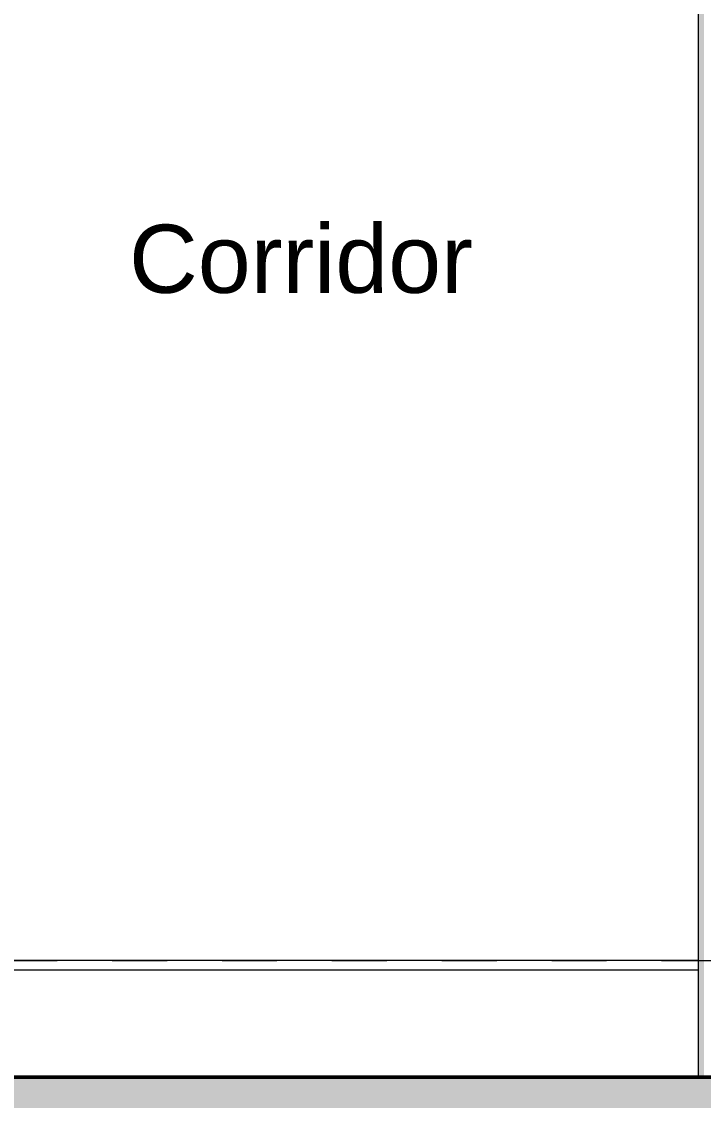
# Model space of a CAD drawing. Header units: millimetres. Extents: x -48147 to 1436659, y -488302 to 18123.
# Drawn here: x 1417825 to 1419576, y -475293 to -472522 of the extents above; entities that cross this region are included whole.
import ezdxf

# ---------------------------------------------------------------- set-up
doc = ezdxf.new("R2010")
doc.units = ezdxf.units.MM
doc.header["$MEASUREMENT"] = 0
doc.linetypes.add('Dashed', pattern=[2822.222233, 1411.111116, -1411.111116])
doc.linetypes.add('Wipeout_Contour', pattern=[1000, 0, -1000])
for name, color, linetype, lineweight, true_color in [('0_Pen_No__105', 7, 'Continuous', 15, 0xa6a6a6), ('A-230-M_FLOOR.IFC Import_Pen_No__109', 7, 'Continuous', 15, 0xa6a6a6), ('A-230-M_FLOOR.IFC Import_Pen_No__29', 7, 'Continuous', 50, 0x2a2a2a), ('New_A-25-M_Wall_Int_Pen_No__107', 7, 'Continuous', 15, 0xa6a6a6)]:
    doc.layers.add(name, color=color, linetype=linetype, lineweight=lineweight, true_color=true_color)
for name, color, linetype in [('A-230-M_FLOOR.IFC Import', 7, 'Continuous'), ('New_A-20-M_Floor_Slab', 7, 'Continuous'), ('New_A-25-M_Wall_Int', 7, 'Continuous')]:
    doc.layers.add(name, color=color, linetype=linetype)
for name, color, linetype, lineweight in [('A-95-P_Text_1_50_GA_Pen_No__1', 7, 'Continuous', 13), ('New_A-20-M_Floor_Slab_Pen_No__4', 7, 'Continuous', 20), ('New_A-25-M_Wall_Int_Pen_No__1', 7, 'Continuous', 13)]:
    doc.layers.add(name, color=color, linetype=linetype, lineweight=lineweight)
doc.styles.add('GENERATED_STYLE_2', font='')
doc.styles.get('GENERATED_STYLE_2').set_extended_font_data('Swis721 BT')

# ---------------------------------------------------------------- blocks, each defined once
blk = doc.blocks.new('Section Elem_1_2', base_point=(1424163.9, -483032.8))
at = {"color": 254, "linetype": 'Wipeout_Contour', "lineweight": 0, "ltscale": 5975781.552671978}
blk.add_wipeout([(1413315.4, -474932.8), (1413315.4, -474957.8), (1419562.1, -474957.8), (1419562.1, -474932.8)], dxfattribs=at).dxf.layer = 'New_A-20-M_Floor_Slab'
at = {"layer": 'New_A-20-M_Floor_Slab_Pen_No__4', "linetype": 'Continuous'}
blk.add_line((1419562.1, -474932.8), (1417525.4, -474932.8), dxfattribs=at)
at = {"color": 254, "linetype": 'Wipeout_Contour', "lineweight": 0, "ltscale": 5975972.351166587}
blk.add_wipeout([(1413315.4, -474957.8), (1413315.4, -475232.8), (1419562.1, -475232.8), (1419562.1, -474957.8)], dxfattribs=at).dxf.layer = 'New_A-20-M_Floor_Slab'
at = {"layer": 'New_A-20-M_Floor_Slab_Pen_No__4', "linetype": 'Continuous'}
blk.add_line((1419562.1, -474957.8), (1413315.4, -474957.8), dxfattribs=at)
blk = doc.blocks.new('Section Elem_10_2', base_point=(1424163.9, -483032.8))
at = {"layer": 'New_A-25-M_Wall_Int_Pen_No__107', "linetype": 'Continuous'}
blk.add_hatch(color=256, dxfattribs=at).paths.add_polyline_path([(1419562.1, -472332.8), (1419562.1, -475232.8), (1419577.1, -475232.8), (1419577.1, -471332.8), (1419562.1, -471332.8), (1419562.1, -472307.8), (1419576, -472307.8), (1419576, -472332.8)])
at = {"layer": 'New_A-25-M_Wall_Int_Pen_No__1', "linetype": 'Continuous'}
blk.add_line((1419562.1, -472332.8), (1419562.1, -474932.8), dxfattribs=at)
at = {"layer": 'New_A-25-M_Wall_Int_Pen_No__1', "linetype": 'Continuous', "flags": 128}
blk.add_lwpolyline([(1419562.1, -474932.8), (1419562.1, -474957.8), (1419562.1, -475232.8)], dxfattribs=at)
blk = doc.blocks.new('Section Elem_451_2', base_point=(1424163.9, -483032.8))
at = {"color": 254, "linetype": 'Wipeout_Contour', "lineweight": 0, "ltscale": 5996915.851047317}
blk.add_wipeout([(1430462.8, -475382.8), (1430462.8, -475232.8), (1413311.2, -475232.8), (1413311.2, -475382.8)], dxfattribs=at).dxf.layer = 'A-230-M_FLOOR.IFC Import'
at = {"layer": 'A-230-M_FLOOR.IFC Import_Pen_No__109', "linetype": 'Continuous'}
h = blk.add_hatch(dxfattribs=at)
h.set_pattern_fill('Lightweight_Concrete_0002', color=256, style=0, pattern_type=2)
h.set_pattern_definition([(0, (1424163.9, -483032.8), (0, 389.711), [24.375, -200.625]), (0, (1424276.4, -482837.94), (0, 389.711), [24.375, -200.625]), (60, (1424163.9, -483032.8), (-337.5, 194.856), [24.375, -200.625]), (60, (1424388.9, -483032.8), (-337.5, 194.856), [24.375, -200.625]), (120, (1424188.27, -483032.8), (337.5, 194.856), [24.375, -200.625]), (120, (1424413.27, -483032.8), (337.5, 194.856), [24.375, -200.625]), (0, (1424163.9, -482995.3), (0, 75), [0, -75, 0, -112.5]), (45, (1424201.4, -482995.3), (-53.033, 53.033), [0, -56.25, 0, -93.75])])
h.paths.add_polyline_path([(1430462.8, -475382.8), (1430462.8, -475232.8), (1413311.2, -475232.8), (1413311.2, -475382.8)])
at = {"layer": 'A-230-M_FLOOR.IFC Import_Pen_No__29', "linetype": 'Continuous', "flags": 128}
blk.add_lwpolyline([(1430462.8, -475232.8), (1419662.1, -475232.8), (1419647.1, -475232.8), (1419644.1, -475232.8), (1419625.1, -475232.8), (1419600.1, -475232.8), (1419580.1, -475232.8), (1419577.1, -475232.8), (1419562.1, -475232.8), (1413315.4, -475232.8), (1413311.2, -475232.8)], dxfattribs=at)
blk = doc.blocks.new('S-23 Building Section_STORY_MARKER', base_point=(1424163.9, -483032.8))
at = {"layer": '0_Pen_No__105', "linetype": 'Dashed', "ltscale": 0.1}
blk.add_line((1400277.5, -474932.8), (1432997.4, -474932.8), dxfattribs=at)

msp = doc.modelspace()

# ---------------------------------------------------------------- block references
at = {"layer": 'New_A-20-M_Floor_Slab'}
msp.add_blockref('Section Elem_1_2', (1424163.9, -483032.8), dxfattribs=at)

# ---------------------------------------------------------------- texts
at = {"layer": 'A-95-P_Text_1_50_GA_Pen_No__1', "linetype": 'Continuous', "insert": (1418542.4, -473043.7), "char_height": 175, "attachment_point": 2, "style": 'GENERATED_STYLE_2'}
msp.add_mtext('\\A1;{\\fSwis721 BT|b0|i0|c0|p34;Corridor}', dxfattribs=at)

# ---------------------------------------------------------------- next in the draw order: block references
at = {"layer": 'New_A-25-M_Wall_Int'}
msp.add_blockref('Section Elem_10_2', (1424163.9, -483032.8), dxfattribs=at)

# ---------------------------------------------------------------- next in the draw order: block references
at = {"layer": 'A-230-M_FLOOR.IFC Import'}
msp.add_blockref('Section Elem_451_2', (1424163.9, -483032.8), dxfattribs=at)

# ---------------------------------------------------------------- next in the draw order: block references
at = {"linetype": 'Continuous', "lineweight": 0}
msp.add_blockref('S-23 Building Section_STORY_MARKER', (1424163.9, -483032.8), dxfattribs=at)

doc.saveas('drawing.dxf')
